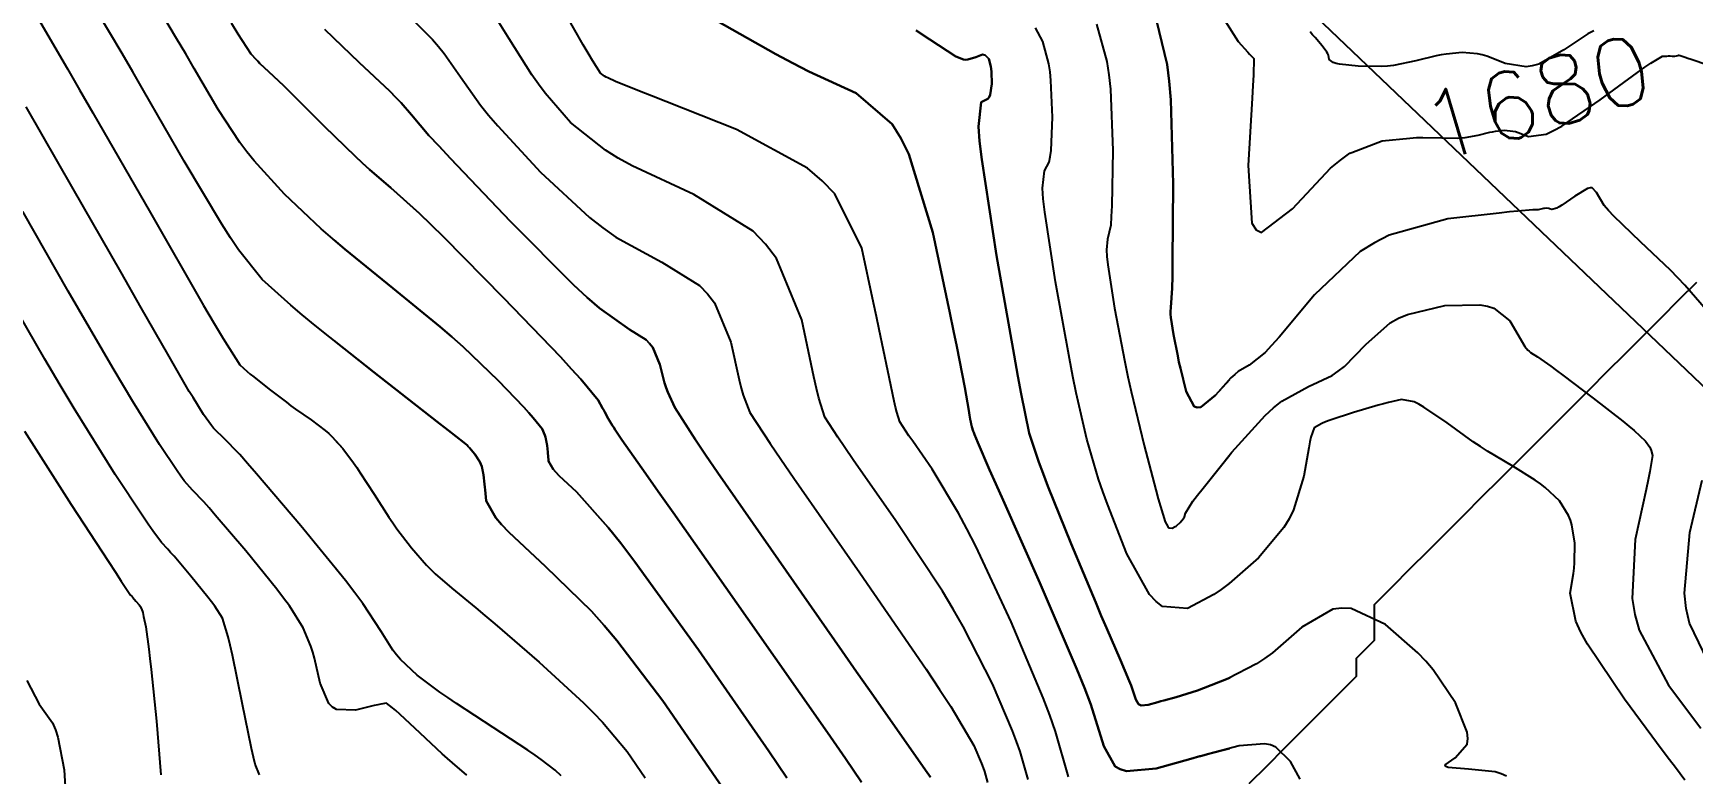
# Model space of a CAD drawing. Header units: metres. Extents: x 837475 to 838479, y 1189012 to 1191015.
# Drawn here: x 837808.1 to 837900.8, y 1190400.6 to 1190441.9 of the extents above; entities that cross this region are included whole.
import ezdxf

# ---------------------------------------------------------------- set-up
doc = ezdxf.new("R2010")
doc.units = ezdxf.units.M
doc.header["$LTSCALE"] = 0.3
for name, color, linetype in [('CORREDORVIA', 70, 'Continuous'), ('COTAS 10', 1, 'Continuous'), ('COTAS INT', 252, 'Continuous'), ('DRENAJE', 5, 'Continuous')]:
    doc.layers.add(name, color=color, linetype=linetype)
doc.styles.get("Standard").update_dxf_attribs({"font": 'simplex.shx'})

msp = doc.modelspace()

# ---------------------------------------------------------------- linework, layer by layer
at = {"layer": 'CORREDORVIA'}
msp.add_lwpolyline([(837910.67578, 1191000.96488), (838157.033, 1190996.193), (838237.174, 1190821.339), (838237.001, 1190602.875), (838240.0305, 1190437.1985), (838223.5365, 1190366.2715), (838212.196, 1190288.9195), (838227.642, 1189916.876), (838080.482, 1189451.8445), (837860.4834, 1189307.12351), (837593.19071, 1189234.39948), (837744.4868, 1189686.6093), (837750.277, 1189933.973), (837710.4905, 1190057.959), (837731.595, 1190134.414), (837885.383, 1190229.429), (837983.18356, 1190344.11971), (837817.55386, 1190502.18733), (837798.03286, 1190660.16958), (837963.57418, 1190795.98182)], close=True, dxfattribs=at)
at = {"layer": 'COTAS 10'}
for points in [[(837819.19, 1190442.494), (837819.566, 1190441.881), (837820.289, 1190440.761), (837820.58, 1190440.448), (837820.684, 1190440.344), (837820.797, 1190440.232), (837821.289, 1190439.767), (837822.103, 1190438.986), (837822.42, 1190438.676), (837822.777, 1190438.324), (837824.394, 1190436.714), (837826.104, 1190435.046), (837826.519, 1190434.659), (837826.909, 1190434.303), (837828.106, 1190433.286), (837829.697, 1190431.854), (837830.335, 1190431.237), (837831.059, 1190430.524), (837834.389, 1190427.152), (837837.566, 1190423.844), (837838.195, 1190423.172), (837838.715, 1190422.605), (837839.684, 1190421.439), (837839.926, 1190420.991), (837839.987, 1190420.878), (837840.046, 1190420.769), (837840.239, 1190420.414), (837840.464, 1190420.035), (837840.543, 1190419.911), (837840.63, 1190419.778), (837841.004, 1190419.228), (837842.339, 1190417.327), (837843.031, 1190416.342), (837843.863, 1190415.159), (837848.033, 1190409.228), (837852.471, 1190402.879), (837853.472, 1190401.431), (837854.374, 1190400.118)], [(837878.85, 1190400.281), (837878.309, 1190401.267), (837877.493, 1190402.074), (837877.197, 1190402.192), (837876.872, 1190402.264), (837875.447, 1190402.142), (837873.751, 1190401.694), (837873.299, 1190401.572), (837873.256, 1190401.56), (837872.749, 1190401.421), (837870.824, 1190400.885), (837869.159, 1190400.732), (837868.816, 1190400.834), (837868.523, 1190401), (837867.893, 1190402.122), (837867.166, 1190404.452), (837866.812, 1190405.379), (837866.393, 1190406.428), (837864.328, 1190411.235), (837862.278, 1190415.845), (837861.868, 1190416.77), (837861.526, 1190417.543), (837860.861, 1190419.067), (837860.677, 1190419.523), (837860.638, 1190419.624), (837860.605, 1190419.713), (837860.529, 1190419.943), (837860.444, 1190420.376), (837860.404, 1190420.593), (837860.358, 1190420.853), (837860.133, 1190422.144), (837859.696, 1190424.424), (837859.516, 1190425.308), (837859.31, 1190426.301), (837858.352, 1190430.796), (837857.013, 1190435.157), (837856.567, 1190436.065), (837856.087, 1190436.842), (837854.084, 1190438.567), (837851.43, 1190439.782), (837850.541, 1190440.238), (837849.585, 1190440.745), (837845.574, 1190443.011)], [(837845.574, 1190443.011), (837849.585, 1190440.745), (837850.541, 1190440.238), (837851.43, 1190439.782), (837854.084, 1190438.567), (837856.087, 1190436.842), (837856.567, 1190436.065), (837857.013, 1190435.157), (837858.352, 1190430.796), (837859.31, 1190426.301), (837859.516, 1190425.308), (837859.696, 1190424.424), (837860.133, 1190422.144), (837860.358, 1190420.853), (837860.404, 1190420.593), (837860.444, 1190420.376), (837860.529, 1190419.943), (837860.605, 1190419.713), (837860.638, 1190419.624), (837860.677, 1190419.523), (837860.861, 1190419.067), (837861.526, 1190417.543), (837861.868, 1190416.77), (837862.278, 1190415.845), (837864.328, 1190411.235), (837866.393, 1190406.428), (837866.812, 1190405.379), (837867.166, 1190404.452), (837867.893, 1190402.122), (837868.523, 1190401), (837868.816, 1190400.834), (837869.159, 1190400.732), (837870.824, 1190400.885), (837872.749, 1190401.421), (837873.256, 1190401.56), (837873.299, 1190401.572), (837873.751, 1190401.694), (837874.92346, 1190402.00371)], [(837874.655, 1190442.62), (837875.39, 1190441.447), (837875.929, 1190440.857), (837876.034, 1190440.744), (837876.121, 1190440.652), (837876.276, 1190440.5), (837876.247, 1190439.578), (837876.217, 1190439.001), (837876.177, 1190438.283), (837875.956, 1190434.529), (837876.164, 1190431.32), (837876.395, 1190430.946), (837876.701, 1190430.796), (837878.431, 1190432.115), (837880.549, 1190434.386), (837881.1, 1190434.837), (837881.634, 1190435.21), (837881.738, 1190435.251), (837883.434, 1190435.915), (837884.978, 1190436.062), (837885.35, 1190436.084), (837885.7, 1190436.098), (837886.764, 1190436.078), (837887.631, 1190436.057), (837887.855, 1190436.07), (837888.072, 1190436.09), (837888.801, 1190436.229), (837889.44, 1190436.386), (837889.601, 1190436.417), (837889.755, 1190436.443), (837890.253, 1190436.494), (837890.736, 1190436.452), (837890.88, 1190436.419), (837891.029, 1190436.377), (837891.607, 1190436.148), (837892.59, 1190436.287), (837892.995, 1190436.476), (837893.458, 1190436.731), (837895.609, 1190438.197), (837897.681, 1190439.722), (837898.093, 1190440.013), (837898.436, 1190440.248), (837899.09, 1190440.627), (837899.26, 1190440.636), (837899.297, 1190440.638), (837899.33, 1190440.641), (837899.41, 1190440.65), (837899.473, 1190440.653), (837899.495, 1190440.652), (837899.518, 1190440.651), (837899.616, 1190440.638), (837899.72, 1190440.63), (837899.747, 1190440.631), (837899.774, 1190440.633), (837899.863, 1190440.655), (837899.945, 1190440.676), (837899.966, 1190440.679), (837899.988, 1190440.679), (837900.062, 1190440.67), (837900.343, 1190440.578), (837900.495, 1190440.528), (837900.679, 1190440.466), (837901.612, 1190440.152)], [(837854.374, 1190400.118), (837853.472, 1190401.431), (837852.471, 1190402.879), (837848.033, 1190409.228), (837843.863, 1190415.159), (837843.031, 1190416.342), (837842.339, 1190417.327), (837841.004, 1190419.228), (837840.63, 1190419.778), (837840.543, 1190419.911), (837840.464, 1190420.035), (837840.239, 1190420.414), (837840.046, 1190420.769), (837839.987, 1190420.878), (837839.926, 1190420.991), (837839.684, 1190421.439), (837838.715, 1190422.605), (837838.195, 1190423.172), (837837.566, 1190423.844), (837834.389, 1190427.152), (837831.059, 1190430.524), (837830.335, 1190431.237), (837829.697, 1190431.854), (837828.106, 1190433.286), (837826.909, 1190434.303), (837826.519, 1190434.659), (837826.104, 1190435.046), (837824.394, 1190436.714), (837822.777, 1190438.324), (837822.42, 1190438.676), (837822.103, 1190438.986), (837821.289, 1190439.767), (837820.797, 1190440.232), (837820.684, 1190440.344), (837820.58, 1190440.448)], [(837832.349, 1190400.501), (837831.539, 1190401.19), (837831.266, 1190401.434), (837830.972, 1190401.701), (837829.734, 1190402.858), (837828.61, 1190403.91), (837828.387, 1190404.111), (837828.203, 1190404.273), (837827.859, 1190404.534), (837827.538, 1190404.476), (837827.368, 1190404.437), (837827.164, 1190404.389), (837826.134, 1190404.133), (837825.068, 1190404.17), (837824.84, 1190404.306), (837824.641, 1190404.498), (837824.165, 1190405.643), (837823.845, 1190407.031), (837823.745, 1190407.375), (837823.639, 1190407.702), (837823.213, 1190408.736), (837822.442, 1190409.952), (837822.118, 1190410.394), (837821.747, 1190410.882), (837820.009, 1190413.021), (837818.306, 1190415.024), (837817.956, 1190415.425), (837817.659, 1190415.759), (837817.028, 1190416.413), (837816.572, 1190416.937), (837816.385, 1190417.19), (837816.172, 1190417.489), (837815.184, 1190418.96), (837813.7, 1190421.353), (837813.174, 1190422.234), (837812.598, 1190423.21), (837810.102, 1190427.523), (837807.563, 1190431.963)], [(837832.349, 1190400.501), (837831.539, 1190401.19), (837831.266, 1190401.434), (837830.972, 1190401.701), (837829.734, 1190402.858), (837828.61, 1190403.91), (837828.387, 1190404.111), (837828.203, 1190404.273), (837827.859, 1190404.534), (837827.538, 1190404.476), (837827.368, 1190404.437), (837827.164, 1190404.389), (837826.134, 1190404.133), (837825.068, 1190404.17), (837824.92346, 1190404.25622)]]:
    msp.add_lwpolyline(points, dxfattribs=at)
at = {"layer": 'COTAS INT'}
for points in [[(837850.209, 1190400.36), (837849.194, 1190401.846), (837845.269, 1190407.493), (837841.716, 1190412.416), (837840.935, 1190413.446), (837840.242, 1190414.33), (837838.471, 1190416.318), (837837.503, 1190417.216), (837837.316, 1190417.413), (837837.164, 1190417.588), (837836.909, 1190418.034), (837836.88, 1190418.351), (837836.872, 1190418.444), (837836.863, 1190418.539), (837836.828, 1190418.903), (837836.761, 1190419.275), (837836.732, 1190419.376), (837836.699, 1190419.476), (837836.542, 1190419.826), (837836.053, 1190420.452), (837835.81, 1190420.725), (837835.521, 1190421.041), (837834.09, 1190422.541), (837832.133, 1190424.415), (837831.512, 1190424.966), (837830.857, 1190425.532), (837828.206, 1190427.69), (837825.531, 1190429.862), (837824.861, 1190430.437), (837824.222, 1190430.999), (837822.169, 1190432.931), (837820.472, 1190434.784), (837820.058, 1190435.296), (837819.668, 1190435.807), (837818.46, 1190437.65), (837817.124, 1190439.952), (837816.654, 1190440.753), (837816.14, 1190441.625), (837813.922, 1190445.363)], [(837846.609, 1190399.827), (837845.877, 1190400.904), (837843.277, 1190404.66), (837840.714, 1190408.03), (837840.005, 1190408.864), (837839.297, 1190409.656), (837836.743, 1190412.157), (837834.681, 1190414.07), (837834.283, 1190414.49), (837833.96, 1190414.862), (837833.416, 1190415.813), (837833.362, 1190416.425), (837833.347, 1190416.584), (837833.333, 1190416.739), (837833.283, 1190417.261), (837833.178, 1190417.739), (837833.129, 1190417.866), (837833.071, 1190417.991), (837832.791, 1190418.423), (837832.494, 1190418.777), (837832.425, 1190418.852), (837832.363, 1190418.918), (837832.186, 1190419.075), (837831.33, 1190419.733), (837830.839, 1190420.116), (837830.237, 1190420.585), (837827.147, 1190423.001), (837823.874, 1190425.607), (837823.158, 1190426.197), (837822.524, 1190426.729), (837820.921, 1190428.171), (837819.605, 1190429.832), (837819.152, 1190430.501), (837818.661, 1190431.262), (837816.57, 1190434.767), (837814.299, 1190438.715), (837813.694, 1190439.755), (837813.101, 1190440.773), (837811.045, 1190444.255)], [(837808.169, 1190443.147), (837810.061, 1190439.92), (837810.734, 1190438.758), (837811.473, 1190437.478), (837814.68, 1190431.884), (837817.655, 1190426.717), (837818.246, 1190425.707), (837818.737, 1190424.879), (837819.673, 1190423.41), (837820.093, 1190423.032), (837820.259, 1190422.893), (837820.447, 1190422.738), (837821.304, 1190422.056), (837822.272, 1190421.316), (837822.529, 1190421.125), (837822.781, 1190420.941), (837823.655, 1190420.329), (837824.439, 1190419.739), (837824.635, 1190419.568), (837824.822, 1190419.395), (837825.422, 1190418.743), (837826.018, 1190417.941), (837826.203, 1190417.674), (837826.396, 1190417.386), (837827.165, 1190416.182), (837827.986, 1190414.911), (837828.212, 1190414.581), (837828.438, 1190414.262), (837829.248, 1190413.188), (837830.086, 1190412.228), (837830.329, 1190411.98), (837830.577, 1190411.739), (837831.514, 1190410.934), (837832.848, 1190409.843), (837833.347, 1190409.422), (837833.902, 1190408.949), (837836.375, 1190406.812), (837838.855, 1190404.543), (837839.415, 1190403.987), (837839.92, 1190403.462), (837841.285, 1190401.827), (837842.304, 1190400.355)], [(837863.673, 1190400.258), (837863.223, 1190401.827), (837863.023, 1190402.382), (837862.792, 1190402.988), (837861.684, 1190405.611), (837860.055, 1190408.806), (837859.494, 1190409.773), (837858.886, 1190410.776), (837856.293, 1190414.697), (837853.917, 1190418.112), (837853.446, 1190418.796), (837853.056, 1190419.367), (837852.32, 1190420.488), (837851.997, 1190421.553), (837851.867, 1190422.089), (837851.719, 1190422.731), (837851.037, 1190425.92), (837849.628, 1190429.349), (837849.022, 1190430.141), (837848.323, 1190430.866), (837845.015, 1190432.917), (837841.575, 1190434.509), (837840.792, 1190434.945), (837840.083, 1190435.378), (837838.132, 1190436.923), (837836.712, 1190438.571), (837836.337, 1190439.069), (837835.971, 1190439.584), (837834.714, 1190441.596), (837833.498, 1190443.537)], [(837863.673, 1190400.258), (837863.223, 1190401.827), (837863.023, 1190402.382), (837862.792, 1190402.988), (837861.684, 1190405.611), (837860.055, 1190408.806), (837859.494, 1190409.773), (837858.886, 1190410.776), (837856.293, 1190414.697), (837853.917, 1190418.112), (837853.446, 1190418.796), (837853.056, 1190419.367), (837852.32, 1190420.488), (837851.997, 1190421.553), (837851.867, 1190422.089), (837851.719, 1190422.731), (837851.037, 1190425.92), (837849.628, 1190429.349), (837849.022, 1190430.141), (837848.323, 1190430.866), (837845.015, 1190432.917), (837841.575, 1190434.509), (837840.792, 1190434.945), (837840.083, 1190435.378), (837838.132, 1190436.923), (837836.712, 1190438.571), (837836.337, 1190439.069), (837835.971, 1190439.584), (837834.714, 1190441.596), (837833.498, 1190443.537)], [(837865.933, 1190400.417), (837865.206, 1190402.952), (837864.884, 1190403.847), (837864.51, 1190404.827), (837862.721, 1190409.064), (837860.748, 1190413.282), (837860.258, 1190414.249), (837859.793, 1190415.13), (837858.313, 1190417.587), (837857.232, 1190419.141), (837857.018, 1190419.452), (837856.84, 1190419.712), (837856.505, 1190420.222), (837856.346, 1190420.765), (837856.279, 1190421.046), (837856.203, 1190421.384), (837855.843, 1190423.075), (837855.362, 1190425.379), (837855.209, 1190426.102), (837855.047, 1190426.863), (837854.391, 1190429.92), (837852.883, 1190432.942), (837852.185, 1190433.681), (837851.364, 1190434.378), (837847.387, 1190436.541), (837843.45, 1190438.1), (837842.655, 1190438.415), (837841.989, 1190438.68), (837840.647, 1190439.216), (837840.211, 1190439.414), (837840.114, 1190439.465), (837840.028, 1190439.515), (837839.807, 1190439.683), (837839.353, 1190440.397), (837839.12, 1190440.792), (837838.84, 1190441.272), (837837.444, 1190443.718)], [(837865.933, 1190400.417), (837865.206, 1190402.952), (837864.884, 1190403.847), (837864.51, 1190404.827), (837862.721, 1190409.064), (837860.748, 1190413.282), (837860.258, 1190414.249), (837859.793, 1190415.13), (837858.313, 1190417.587), (837857.232, 1190419.141), (837857.018, 1190419.452), (837856.84, 1190419.712), (837856.505, 1190420.222), (837856.346, 1190420.765), (837856.279, 1190421.046), (837856.203, 1190421.384), (837855.843, 1190423.075), (837855.362, 1190425.379), (837855.209, 1190426.102), (837855.047, 1190426.863), (837854.391, 1190429.92), (837852.883, 1190432.942), (837852.185, 1190433.681), (837851.364, 1190434.378), (837847.387, 1190436.541), (837843.45, 1190438.1), (837842.655, 1190438.415), (837841.989, 1190438.68), (837840.647, 1190439.216), (837840.211, 1190439.414), (837840.114, 1190439.465), (837840.028, 1190439.515), (837839.807, 1190439.683), (837839.353, 1190440.397), (837839.12, 1190440.792), (837838.84, 1190441.272), (837837.444, 1190443.718)], [(837828.953, 1190443.039), (837830.429, 1190441.559), (837830.771, 1190441.168), (837831.085, 1190440.786), (837831.983, 1190439.475), (837833.101, 1190437.896), (837833.555, 1190437.345), (837834.071, 1190436.744), (837836.456, 1190434.164), (837839.193, 1190431.629), (837839.93, 1190431.056), (837840.66, 1190430.54), (837843.222, 1190429.145), (837845.338, 1190427.833), (837845.785, 1190427.37), (837846.173, 1190426.863), (837847.074, 1190424.669), (837847.547, 1190422.562), (837847.665, 1190422.109), (837847.777, 1190421.713), (837848.135, 1190420.753), (837849.272, 1190419.023), (837849.875, 1190418.14), (837850.603, 1190417.082), (837854.273, 1190411.806), (837857.979, 1190406.423), (837858.73, 1190405.297), (837859.362, 1190404.331), (837860.648, 1190402.158), (837861.074, 1190401.149), (837861.163, 1190400.916), (837861.24, 1190400.703), (837861.413, 1190400.099)], [(837828.953, 1190443.039), (837830.429, 1190441.559), (837830.771, 1190441.168), (837831.085, 1190440.786), (837831.983, 1190439.475), (837833.101, 1190437.896), (837833.555, 1190437.345), (837834.071, 1190436.744), (837836.456, 1190434.164), (837839.193, 1190431.629), (837839.93, 1190431.056), (837840.66, 1190430.54), (837843.222, 1190429.145), (837845.338, 1190427.833), (837845.785, 1190427.37), (837846.173, 1190426.863), (837847.074, 1190424.669), (837847.547, 1190422.562), (837847.665, 1190422.109), (837847.777, 1190421.713), (837848.135, 1190420.753), (837849.272, 1190419.023), (837849.875, 1190418.14), (837850.603, 1190417.082), (837854.273, 1190411.806), (837857.979, 1190406.423), (837858.73, 1190405.297), (837859.362, 1190404.331), (837860.648, 1190402.158), (837861.074, 1190401.149), (837861.163, 1190400.916), (837861.24, 1190400.703), (837861.413, 1190400.099)], [(837874.92346, 1190411.22429), (837874.89, 1190411.195), (837874.456, 1190410.873), (837874.03, 1190410.583), (837872.561, 1190409.803), (837871.182, 1190409.923), (837870.814, 1190410.2), (837870.451, 1190410.584), (837869.188, 1190412.851), (837868.097, 1190415.633), (837867.843, 1190416.341), (837867.61, 1190417.022), (837866.942, 1190419.254), (837866.352, 1190421.851), (837866.168, 1190422.762), (837865.975, 1190423.756), (837865.204, 1190428.036), (837864.604, 1190431.921), (837864.519, 1190432.666), (837864.469, 1190433.267), (837864.58, 1190434.241), (837864.855, 1190434.722), (837864.909, 1190435.013), (837864.952, 1190435.371), (837865.025, 1190437.232), (837864.947, 1190439.28), (837864.895, 1190439.757), (837864.83, 1190440.195), (837864.487, 1190441.449), (837864.087, 1190442.221)], [(837900.326, 1190400.229), (837899.802, 1190400.928), (837899.476, 1190401.366), (837899.071, 1190401.91), (837896.958, 1190404.757), (837894.895, 1190407.816), (837894.523, 1190408.494), (837894.237, 1190409.098), (837893.92, 1190410.666), (837894.11, 1190411.756), (837894.143, 1190412.059), (837894.168, 1190412.361), (837894.185, 1190413.457), (837894.029, 1190414.485), (837893.945, 1190414.745), (837893.843, 1190414.995), (837893.324, 1190415.808), (837892.54, 1190416.558), (837892.27, 1190416.768), (837891.978, 1190416.978), (837890.73, 1190417.745), (837889.317, 1190418.586), (837888.92, 1190418.843), (837888.52, 1190419.111), (837887.056, 1190420.165), (837885.764, 1190421.049), (837885.473, 1190421.21), (837885.211, 1190421.334), (837884.506, 1190421.479), (837883.782, 1190421.309), (837883.509, 1190421.235), (837883.203, 1190421.149), (837881.834, 1190420.741), (837880.537, 1190420.316), (837880.277, 1190420.22), (837880.06, 1190420.132), (837879.633, 1190419.892), (837879.456, 1190419.368), (837879.396, 1190419.101), (837879.333, 1190418.782), (837879.064, 1190417.191), (837878.494, 1190415.314), (837878.239, 1190414.815), (837877.943, 1190414.325), (837876.526, 1190412.627), (837874.89, 1190411.195), (837874.456, 1190410.873), (837874.03, 1190410.583), (837872.561, 1190409.803), (837871.182, 1190409.923), (837870.814, 1190410.2), (837870.451, 1190410.584), (837869.188, 1190412.851), (837868.097, 1190415.633), (837867.843, 1190416.341), (837867.61, 1190417.022), (837866.942, 1190419.254), (837866.352, 1190421.851), (837866.168, 1190422.762), (837865.975, 1190423.756), (837865.204, 1190428.036), (837864.604, 1190431.921), (837864.519, 1190432.666), (837864.469, 1190433.267), (837864.58, 1190434.241), (837864.855, 1190434.722), (837864.909, 1190435.013), (837864.952, 1190435.371), (837865.025, 1190437.232), (837864.947, 1190439.28), (837864.895, 1190439.757), (837864.83, 1190440.195), (837864.487, 1190441.449), (837864.087, 1190442.221)], [(837867.498, 1190442.421), (837868.072, 1190440.326), (837868.181, 1190439.594), (837868.267, 1190438.797), (837868.397, 1190435.374), (837868.345, 1190432.272), (837868.317, 1190431.678), (837868.283, 1190431.199), (837868.11, 1190430.426), (837868.041, 1190429.821), (837868.072, 1190429.448), (837868.125, 1190428.985), (837868.498, 1190426.572), (837869.065, 1190423.574), (837869.24, 1190422.744), (837869.423, 1190421.913), (837870.149, 1190418.91), (837870.802, 1190416.426), (837870.939, 1190415.923), (837871.057, 1190415.5), (837871.322, 1190414.638), (837871.468, 1190414.377), (837871.51, 1190414.333), (837871.552, 1190414.301), (837871.711, 1190414.287), (837871.88, 1190414.377), (837871.929, 1190414.41), (837871.978, 1190414.447), (837872.167, 1190414.612), (837872.33, 1190414.807), (837872.364, 1190414.864), (837872.393, 1190414.921), (837872.459, 1190415.137), (837872.875, 1190415.794), (837873.126, 1190416.129), (837873.435, 1190416.532), (837874.92346, 1190418.39234)], [(837867.498, 1190442.421), (837868.072, 1190440.326), (837868.181, 1190439.594), (837868.267, 1190438.797), (837868.397, 1190435.374), (837868.345, 1190432.272), (837868.317, 1190431.678), (837868.283, 1190431.199), (837868.11, 1190430.426), (837868.041, 1190429.821), (837868.072, 1190429.448), (837868.125, 1190428.985), (837868.498, 1190426.572), (837869.065, 1190423.574), (837869.24, 1190422.744), (837869.423, 1190421.913), (837870.149, 1190418.91), (837870.802, 1190416.426), (837870.939, 1190415.923), (837871.057, 1190415.5), (837871.322, 1190414.638), (837871.468, 1190414.377), (837871.51, 1190414.333), (837871.552, 1190414.301), (837871.711, 1190414.287), (837871.88, 1190414.377), (837871.929, 1190414.41), (837871.978, 1190414.447), (837872.167, 1190414.612), (837872.33, 1190414.807), (837872.364, 1190414.864), (837872.393, 1190414.921), (837872.459, 1190415.137), (837872.875, 1190415.794), (837873.126, 1190416.129), (837873.435, 1190416.532), (837875.04, 1190418.538), (837876.905, 1190420.584), (837877.378, 1190421.01), (837877.833, 1190421.376), (837879.317, 1190422.19), (837880.637, 1190422.807), (837880.987, 1190423.047), (837881.33, 1190423.318), (837882.516, 1190424.549), (837883.888, 1190425.752), (837884.348, 1190426.004), (837884.843, 1190426.223), (837886.923, 1190426.722), (837888.886, 1190426.756), (837889.307, 1190426.682), (837889.675, 1190426.57), (837890.563, 1190425.864), (837891.389, 1190424.428), (837891.561, 1190424.228), (837891.633, 1190424.167), (837891.715, 1190424.103), (837892.1, 1190423.848), (837892.853, 1190423.33), (837893.167, 1190423.099), (837893.527, 1190422.831), (837895.209, 1190421.551), (837896.861, 1190420.254), (837897.203, 1190419.976), (837897.494, 1190419.733), (837898.125, 1190419.149), (837898.371, 1190418.809), (837898.418, 1190418.72), (837898.457, 1190418.633), (837898.524, 1190418.34), (837898.383, 1190417.454), (837898.29, 1190416.994), (837898.175, 1190416.441), (837897.563, 1190413.668), (837897.383, 1190410.365), (837897.54, 1190409.478), (837897.785, 1190408.602), (837899.417, 1190405.539), (837901.216, 1190403.128)], [(837870.837, 1190442.63), (837871.436, 1190440.174), (837871.548, 1190439.241), (837871.638, 1190438.197), (837871.769, 1190433.516), (837871.739, 1190429.173), (837871.726, 1190428.343), (837871.711, 1190427.676), (837871.641, 1190426.611), (837871.614, 1190426.375), (837871.626, 1190426.23), (837871.646, 1190426.049), (837871.792, 1190425.107), (837872.021, 1190423.907), (837872.094, 1190423.564), (837872.171, 1190423.217), (837872.487, 1190421.921), (837872.948, 1190421.082), (837873.117, 1190421.022), (837873.304, 1190421.036), (837874.13, 1190421.709), (837874.92346, 1190422.59532)], [(837901.523, 1190426.484), (837900.319, 1190427.86), (837899.932, 1190428.265), (837899.522, 1190428.682), (837897.849, 1190430.277), (837896.364, 1190431.711), (837896.073, 1190432.027), (837895.833, 1190432.307), (837895.402, 1190433.025), (837895.159, 1190433.289), (837895.038, 1190433.284), (837894.894, 1190433.244), (837894.181, 1190432.818), (837893.459, 1190432.31), (837893.31, 1190432.218), (837893.182, 1190432.148), (837892.906, 1190432.071), (837892.78, 1190432.121), (837892.747, 1190432.131), (837892.716, 1190432.138), (837892.61, 1190432.147), (837892.501, 1190432.136), (837892.467, 1190432.13), (837892.432, 1190432.123), (837892.292, 1190432.089), (837892.133, 1190432.059), (837892.085, 1190432.054), (837892.036, 1190432.052), (837891.847, 1190432.056), (837890.999, 1190431.988), (837890.535, 1190431.939), (837889.971, 1190431.877), (837887.107, 1190431.546), (837883.827, 1190430.644), (837883.002, 1190430.223), (837882.212, 1190429.726), (837879.657, 1190427.311), (837877.686, 1190424.946), (837877.264, 1190424.48), (837876.896, 1190424.097), (837876.014, 1190423.397), (837875.402, 1190423.039), (837875.204, 1190422.871), (837874.993, 1190422.673), (837874.13, 1190421.709), (837873.304, 1190421.036), (837873.117, 1190421.022), (837872.948, 1190421.082), (837872.487, 1190421.921), (837872.171, 1190423.217), (837872.094, 1190423.564), (837872.021, 1190423.907), (837871.792, 1190425.107), (837871.646, 1190426.049), (837871.626, 1190426.23), (837871.614, 1190426.375), (837871.641, 1190426.611), (837871.711, 1190427.676), (837871.726, 1190428.343), (837871.739, 1190429.173), (837871.769, 1190433.516), (837871.638, 1190438.197), (837871.548, 1190439.241), (837871.436, 1190440.174), (837870.837, 1190442.63)], [(837824.396, 1190442.142), (837826.34, 1190440.278), (837828.041, 1190438.67), (837828.385, 1190438.33), (837828.673, 1190438.035), (837829.252, 1190437.353), (837830.232, 1190436.208), (837830.773, 1190435.621), (837831.43, 1190434.918), (837834.781, 1190431.405), (837838.302, 1190427.879), (837839.069, 1190427.168), (837839.744, 1190426.571), (837841.429, 1190425.373), (837842.353, 1190424.8), (837842.549, 1190424.598), (837842.718, 1190424.377), (837843.111, 1190423.419), (837843.375, 1190422.393), (837843.463, 1190422.129), (837843.557, 1190421.873), (837843.95, 1190421.019), (837845.102, 1190419.23), (837845.674, 1190418.384), (837846.356, 1190417.386), (837849.736, 1190412.517), (837853.302, 1190407.418), (837854.101, 1190406.275), (837854.82, 1190405.249), (837856.736, 1190402.517), (837857.947, 1190400.785), (837858.22, 1190400.39)], [(837858.22, 1190400.39), (837857.947, 1190400.785), (837856.736, 1190402.517), (837854.82, 1190405.249), (837854.101, 1190406.275), (837853.302, 1190407.418), (837849.736, 1190412.517), (837846.356, 1190417.386), (837845.674, 1190418.384), (837845.102, 1190419.23), (837843.95, 1190421.019), (837843.557, 1190421.873), (837843.463, 1190422.129), (837843.375, 1190422.393), (837843.111, 1190423.419), (837842.718, 1190424.377), (837842.549, 1190424.598), (837842.353, 1190424.8), (837841.429, 1190425.373), (837839.744, 1190426.571), (837839.069, 1190427.168), (837838.302, 1190427.879), (837834.781, 1190431.405), (837831.43, 1190434.918), (837830.773, 1190435.621), (837830.232, 1190436.208), (837829.252, 1190437.353), (837828.673, 1190438.035), (837828.385, 1190438.33), (837828.041, 1190438.67), (837826.34, 1190440.278), (837824.92346, 1190441.63625)], [(837890.379, 1190400.46), (837890.076, 1190400.586), (837889.742, 1190400.688), (837888.261, 1190400.846), (837887.115, 1190400.939), (837886.991, 1190401), (837886.951, 1190401.075), (837887.503, 1190401.473), (837888.177, 1190402.246), (837888.212, 1190402.558), (837888.183, 1190402.913), (837887.532, 1190404.548), (837886.278, 1190406.381), (837885.867, 1190406.86), (837885.429, 1190407.327), (837883.62, 1190408.912), (837881.695, 1190409.804), (837881.184, 1190409.835), (837880.682, 1190409.772), (837878.951, 1190408.763), (837877.305, 1190407.337), (837876.858, 1190407.011), (837876.414, 1190406.715), (837874.844, 1190405.896), (837873.456, 1190405.357), (837873.128, 1190405.238), (837872.824, 1190405.132), (837871.93, 1190404.856), (837871.245, 1190404.676), (837871.073, 1190404.63), (837870.909, 1190404.586), (837870.38, 1190404.44), (837869.981, 1190404.403), (837869.899, 1190404.428), (837869.829, 1190404.468), (837869.678, 1190404.737), (837869.504, 1190405.295), (837869.419, 1190405.517), (837869.318, 1190405.768), (837868.824, 1190406.919), (837868.04, 1190408.731), (837867.756, 1190409.399), (837867.445, 1190410.139), (837866.081, 1190413.41), (837864.778, 1190416.635), (837864.505, 1190417.345), (837864.27, 1190417.977), (837863.736, 1190419.599), (837863.282, 1190421.79), (837863.097, 1190422.78), (837862.886, 1190423.937), (837861.911, 1190429.5), (837861.083, 1190434.857), (837860.966, 1190435.884), (837860.897, 1190436.712), (837861.05, 1190438.056), (837861.428, 1190438.246), (837861.5, 1190438.347), (837861.559, 1190438.47), (837861.652, 1190439.09), (837861.627, 1190439.763), (837861.61, 1190439.92), (837861.588, 1190440.064), (837861.475, 1190440.476), (837861.278, 1190440.693), (837861.203, 1190440.713), (837861.119, 1190440.716), (837860.746, 1190440.583), (837860.314, 1190440.438), (837860.194, 1190440.433), (837860.074, 1190440.443), (837859.639, 1190440.606), (837858.186, 1190441.559), (837857.424, 1190442.066)], [(837857.424, 1190442.066), (837858.186, 1190441.559), (837859.639, 1190440.606), (837860.074, 1190440.443), (837860.194, 1190440.433), (837860.314, 1190440.438), (837860.746, 1190440.583), (837861.119, 1190440.716), (837861.203, 1190440.713), (837861.278, 1190440.693), (837861.475, 1190440.476), (837861.588, 1190440.064), (837861.61, 1190439.92), (837861.627, 1190439.763), (837861.652, 1190439.09), (837861.559, 1190438.47), (837861.5, 1190438.347), (837861.428, 1190438.246), (837861.05, 1190438.056), (837860.897, 1190436.712), (837860.966, 1190435.884), (837861.083, 1190434.857), (837861.911, 1190429.5), (837862.886, 1190423.937), (837863.097, 1190422.78), (837863.282, 1190421.79), (837863.736, 1190419.599), (837864.27, 1190417.977), (837864.505, 1190417.345), (837864.778, 1190416.635), (837866.081, 1190413.41), (837867.445, 1190410.139), (837867.756, 1190409.399), (837868.04, 1190408.731), (837868.824, 1190406.919), (837869.318, 1190405.768), (837869.419, 1190405.517), (837869.504, 1190405.295), (837869.678, 1190404.737), (837869.829, 1190404.468), (837869.899, 1190404.428), (837869.981, 1190404.403), (837870.38, 1190404.44), (837870.909, 1190404.586), (837871.073, 1190404.63), (837871.245, 1190404.676), (837871.93, 1190404.856), (837872.824, 1190405.132), (837873.128, 1190405.238), (837873.456, 1190405.357), (837874.844, 1190405.896), (837874.92346, 1190405.93745)], [(837895.24, 1190442.055), (837894.917, 1190441.88), (837893.576, 1190440.983), (837892.175, 1190440.192), (837891.815, 1190440.086), (837891.466, 1190440.028), (837890.307, 1190440.224), (837889.51, 1190440.541), (837889.279, 1190440.632), (837889.013, 1190440.707), (837888.756, 1190440.766), (837887.896, 1190440.842), (837887.008, 1190440.751), (837886.734, 1190440.704), (837886.448, 1190440.648), (837885.309, 1190440.369), (837884.075, 1190440.116), (837883.727, 1190440.077), (837883.378, 1190440.051), (837882.094, 1190440.068), (837881.055, 1190440.19), (837880.86, 1190440.23), (837880.704, 1190440.273), (837880.474, 1190440.452), (837880.432, 1190440.688), (837880.396, 1190440.768), (837880.348, 1190440.853), (837880.087, 1190441.213), (837879.688, 1190441.675), (837879.554, 1190441.825), (837879.409, 1190441.984)], [(837837.618, 1190400.461), (837837.267, 1190400.79), (837836.498, 1190401.382), (837836.153, 1190401.622), (837835.751, 1190401.896), (837833.82, 1190403.161), (837831.766, 1190404.512), (837831.286, 1190404.84), (837830.845, 1190405.147), (837829.57, 1190406.09), (837828.641, 1190406.956), (837828.416, 1190407.215), (837828.206, 1190407.483), (837827.568, 1190408.518), (837826.547, 1190410.087), (837826.097, 1190410.69), (837825.573, 1190411.367), (837823.077, 1190414.422), (837820.606, 1190417.327), (837820.099, 1190417.909), (837819.668, 1190418.394), (837818.753, 1190419.342), (837818.331, 1190419.735), (837818.211, 1190419.869), (837818.09, 1190420.016), (837817.644, 1190420.638), (837817.062, 1190421.576), (837816.855, 1190421.921), (837816.63, 1190422.304), (837815.651, 1190423.995), (837814.169, 1190426.588), (837813.024, 1190428.591), (837810.373, 1190433.232), (837807.752, 1190437.807)], [(837824.92346, 1190430.3834), (837825.531, 1190429.862), (837828.206, 1190427.69), (837830.857, 1190425.532), (837831.512, 1190424.966), (837832.133, 1190424.415), (837834.09, 1190422.541), (837835.521, 1190421.041), (837835.81, 1190420.725), (837836.053, 1190420.452), (837836.542, 1190419.826), (837836.699, 1190419.476), (837836.732, 1190419.376), (837836.761, 1190419.275), (837836.828, 1190418.903), (837836.863, 1190418.539), (837836.872, 1190418.444), (837836.88, 1190418.351), (837836.909, 1190418.034), (837837.164, 1190417.588), (837837.316, 1190417.413), (837837.503, 1190417.216), (837838.471, 1190416.318), (837840.242, 1190414.33), (837840.935, 1190413.446), (837841.716, 1190412.416), (837845.269, 1190407.493), (837849.194, 1190401.846), (837850.209, 1190400.36)], [(837820.777, 1190400.523), (837820.53, 1190401.115), (837820.431, 1190401.503), (837820.318, 1190401.988), (837819.799, 1190404.546), (837819.262, 1190407.21), (837819.138, 1190407.762), (837819.025, 1190408.234), (837818.703, 1190409.265), (837818.279, 1190409.933), (837818.101, 1190410.176), (837817.897, 1190410.444), (837816.942, 1190411.62), (837816.006, 1190412.72), (837815.814, 1190412.941), (837815.651, 1190413.124), (837815.304, 1190413.484), (837814.813, 1190414.139), (837814.559, 1190414.51), (837814.254, 1190414.963), (837812.724, 1190417.282), (837810.433, 1190420.963), (837809.647, 1190422.275), (837808.795, 1190423.714), (837805.173, 1190429.969)], [(837824.92346, 1190424.77141), (837827.147, 1190423.001), (837830.237, 1190420.585), (837830.839, 1190420.116), (837831.33, 1190419.733), (837832.186, 1190419.075), (837832.363, 1190418.918), (837832.425, 1190418.852), (837832.494, 1190418.777), (837832.791, 1190418.423), (837833.071, 1190417.991), (837833.129, 1190417.866), (837833.178, 1190417.739), (837833.283, 1190417.261), (837833.333, 1190416.739), (837833.347, 1190416.584), (837833.362, 1190416.425), (837833.416, 1190415.813), (837833.96, 1190414.862), (837834.283, 1190414.49), (837834.681, 1190414.07), (837836.743, 1190412.157), (837839.297, 1190409.656), (837840.005, 1190408.864), (837840.714, 1190408.03), (837843.277, 1190404.66), (837845.877, 1190400.904), (837846.609, 1190399.827)], [(837807.665, 1190419.703), (837810.265, 1190415.604), (837812.335, 1190412.437), (837812.733, 1190411.831), (837813.054, 1190411.342), (837813.579, 1190410.554), (837813.642, 1190410.49), (837813.671, 1190410.456), (837813.706, 1190410.417), (837813.875, 1190410.218), (837814.047, 1190410.006), (837814.084, 1190409.958), (837814.116, 1190409.914), (837814.192, 1190409.794), (837814.255, 1190409.583), (837814.279, 1190409.482), (837814.305, 1190409.363), (837814.421, 1190408.78), (837814.594, 1190407.545), (837814.656, 1190407.015), (837814.724, 1190406.404), (837815.019, 1190403.517), (837815.273, 1190400.532)], [(837824.92346, 1190419.28475), (837825.422, 1190418.743), (837826.018, 1190417.941), (837826.203, 1190417.674), (837826.396, 1190417.386), (837827.165, 1190416.182), (837827.986, 1190414.911), (837828.212, 1190414.581), (837828.438, 1190414.262), (837829.248, 1190413.188), (837830.086, 1190412.228), (837830.329, 1190411.98), (837830.577, 1190411.739), (837831.514, 1190410.934), (837832.848, 1190409.843), (837833.347, 1190409.422), (837833.902, 1190408.949), (837836.375, 1190406.812), (837838.855, 1190404.543), (837839.415, 1190403.987), (837839.92, 1190403.462), (837841.285, 1190401.827), (837842.304, 1190400.355)], [(837901.875, 1190406.322), (837900.584, 1190408.986), (837900.408, 1190409.805), (837900.311, 1190410.661), (837900.614, 1190414.045), (837901.29, 1190416.975)], [(837837.618, 1190400.461), (837837.267, 1190400.79), (837836.498, 1190401.382), (837836.153, 1190401.622), (837835.751, 1190401.896), (837833.82, 1190403.161), (837831.766, 1190404.512), (837831.286, 1190404.84), (837830.845, 1190405.147), (837829.57, 1190406.09), (837828.641, 1190406.956), (837828.416, 1190407.215), (837828.206, 1190407.483), (837827.568, 1190408.518), (837826.547, 1190410.087), (837826.097, 1190410.69), (837825.573, 1190411.367), (837824.92346, 1190412.16201)], [(837807.779, 1190405.787), (837808.468, 1190404.476), (837809.223, 1190403.423), (837809.384, 1190403.043), (837809.525, 1190402.626), (837809.862, 1190400.803), (837809.992, 1190398.628)]]:
    msp.add_lwpolyline(points, dxfattribs=at)
at = {"layer": 'DRENAJE'}
for points in [[(837900.98012, 1190428.00816, 0), (837899.98046, 1190427.00849, 0), (837898.98079, 1190426.00883, 0), (837897.98113, 1190425.00917, 0), (837896.98147, 1190424.00951, 0), (837895.9818, 1190423.00984, 0), (837894.98214, 1190422.01018, 0), (837893.98248, 1190421.01052, 0), (837892.98282, 1190420.01085, 0), (837891.98315, 1190419.01119, 0), (837890.98349, 1190418.01153, 0), (837889.98383, 1190417.01187, 0), (837888.98416, 1190416.0122, 0), (837887.9845, 1190415.01254, 0), (837886.98484, 1190414.01288, 0), (837885.98518, 1190413.01321, 0), (837884.98551, 1190412.01355, 0), (837883.98585, 1190411.01389, 0)], [(837883.98585, 1190411.01389, 0), (837882.98619, 1190410.01423, 0), (837882.98619, 1190409.01456, 0), (837882.98619, 1190408.0149, 0), (837881.98652, 1190407.01524, 0), (837881.98652, 1190406.01557, 0), (837880.98686, 1190405.01591, 0), (837879.9872, 1190404.01625, 0), (837878.98753, 1190403.01658, 0), (837877.98787, 1190402.01692, 0), (837876.98821, 1190401.01726, 0), (837875.98855, 1190400.0176, 0)]]:
    msp.add_polyline3d(points, dxfattribs=at)

# ---------------------------------------------------------------- texts
at = {"layer": 'COTAS 10', "insert": (837886.353, 1190434.644), "char_height": 3.799998, "attachment_point": 7, "rotation": 16.5903115}
msp.add_mtext('1680', dxfattribs=at)

doc.saveas('drawing.dxf')
